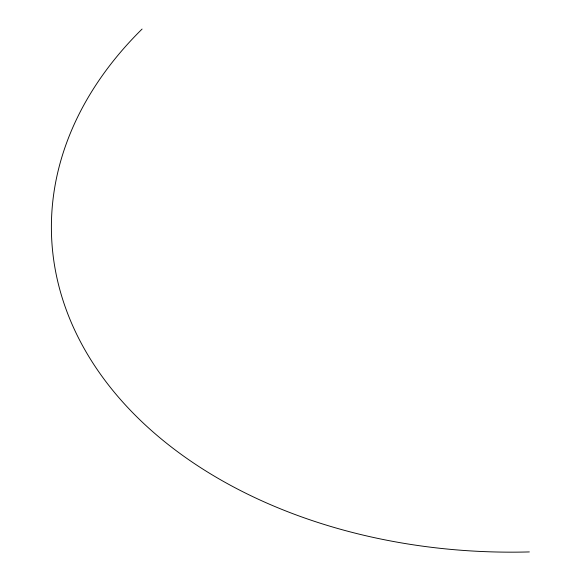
<?xml version="1.0" encoding="UTF-8"?>
<svg xmlns="http://www.w3.org/2000/svg" width="581" height="581" viewBox="0 0 581 581"><rect width="100%" height="100%" fill="white"/><g stroke="black" fill="none" stroke-linecap="round" stroke-linejoin="round"><path stroke-width="0.87" d="M529.342 551.928A471.946 333.138 -2 0 1 103.984 379.066A471.946 333.138 -2 0 1 142.091 29.05"/></g></svg>
